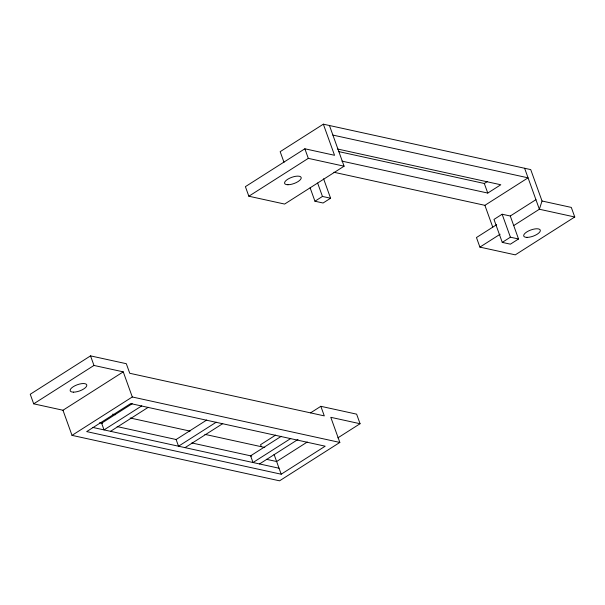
<?xml version="1.0" encoding="UTF-8"?>
<svg xmlns="http://www.w3.org/2000/svg" width="605" height="605" viewBox="0 0 605 605"><rect width="100%" height="100%" fill="white"/><g stroke="black" fill="none" stroke-linecap="round" stroke-linejoin="round"><path stroke-width="0.91" d="M284.01 162.337L280.168 151.673L323.342 124.176L530.721 169.597L542.027 201.004L539.373 209.239L513.713 225.582M323.342 124.176L334.542 155.288L304.859 148.785L245.396 186.65L248.844 196.224L284.622 204.059L344.086 166.194L329.445 125.515M248.844 196.224L308.308 158.359L344.086 166.194M310.123 187.822L314.948 201.223L322.457 196.444L330.587 198.221L323.592 178.785M330.587 198.221L323.078 203.008L314.948 201.223M320.839 406.31L324.288 415.885L129.757 373.277L126.309 363.703L90.531 355.869L30.25 394.256L33.699 403.83L62.973 410.243L123.254 371.856L132.298 396.978L339.836 442.436L330.791 417.314L360.066 423.727L356.625 414.153L320.839 406.31L310.531 412.882M33.699 403.83L93.972 365.443L123.254 371.856M62.973 410.243L72.018 435.366L132.298 396.978M132.253 403.686L101.625 423.197L104.037 429.898L141.736 405.887M338.46 151.537L484.318 183.489L487.388 181.538M110.541 431.32L148.24 407.309M341.908 161.111L487.766 193.063L500.796 184.759L337.401 148.974M333.907 172.259L484.892 205.329L528.067 177.832L332.886 135.081M502.135 214.23L493.99 219.418L502.263 242.386L510.393 244.17L518.538 238.983L510.272 216.008L502.135 214.23L510.408 237.198L518.538 238.983M496.66 224.674L476.46 237.538L479.909 247.112L515.286 254.856L574.75 216.991L571.302 207.417L542.027 201.004M510.272 216.008L535.932 199.673M117.136 426.593L176.138 439.517L206.751 420.006M479.909 247.112L500.123 234.233M216.227 422.199L178.528 446.21L176.115 439.51M502.263 242.386L510.408 237.198M185.032 447.639L222.738 423.629M275.63 435.101L260.558 444.698L261.186 446.437M281.242 436.318L250.606 455.83L253.019 462.53L290.725 438.519M259.522 463.952L298.015 439.442M307.264 442.021L276.629 461.524L266.487 459.308M337.862 437.869L360.066 423.727M281.196 474.214L325.188 446.195L130.657 403.588L86.674 431.599L281.196 474.214L274.073 454.416M339.836 442.436L279.555 480.824L72.018 435.366M574.75 216.991L539.373 209.239L524.618 168.266M112.659 414.153L115.426 414.758M130.173 417.987L190.099 431.115M204.853 434.345L264.778 447.466M99.621 422.759L102.389 423.364M191.815 442.951L251.74 456.079M92.504 427.372L279.041 468.225M484.318 183.489L487.766 193.063M484.892 205.329L492.757 227.162M317.633 183.043L322.457 196.444M304.859 148.785L308.308 158.359M90.531 355.869L93.972 365.443M527.061 237.379A8.788 3.305 -19.8 0 0 540.295 230.944A8.788 3.305 -19.8 0 0 528.664 230.898A8.788 3.305 -19.8 0 0 527.061 237.379M287.942 184.729A8.788 3.305 -19.8 0 0 301.177 178.293A8.788 3.305 -19.8 0 0 289.545 178.248A8.788 3.305 -19.8 0 0 287.942 184.729M73.523 392.146A8.788 3.305 -19.8 0 0 86.765 385.71A8.788 3.305 -19.8 0 0 75.133 385.665A8.788 3.305 -19.8 0 0 73.523 392.146"/></g></svg>
